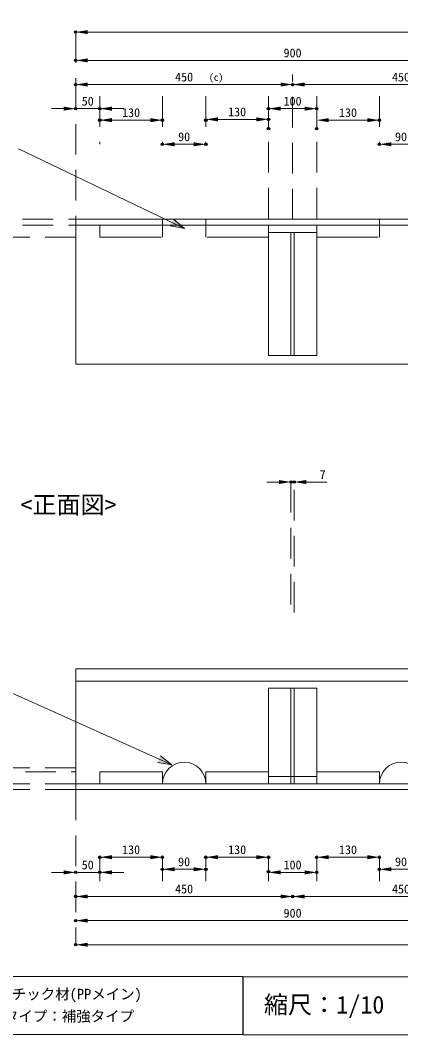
# Model space of a CAD drawing. Units: millimetres, scale not verified. Extents: x -1701 to 1700, y -1052 to 1061.
# Drawn here: x -512 to 277, y -1052 to 1050 of the extents above; entities that cross this region are included whole.
import ezdxf
from ezdxf.enums import TextEntityAlignment as Align

# ---------------------------------------------------------------- set-up
doc = ezdxf.new("R2010")
doc.units = ezdxf.units.MM
doc.header["$LTSCALE"] = 10
doc.header["$PDMODE"] = 32
doc.header["$PDSIZE"] = 5
doc.linetypes.add('USER2', pattern=[9.525, 6.35, -3.175])
for name, color, linetype, lineweight in [('0-0_0', 7, 'Continuous', 18), ('0-2_外形線', 7, 'Continuous', 18), ('0-6_表枠線', 7, 'Continuous', 18), ('0-8_文字', 7, 'Continuous', 18), ('0-9_寸法線', 7, 'USER2', 18)]:
    doc.layers.add(name, color=color, linetype=linetype, lineweight=lineweight)
doc.layers.add('0-5_Defpoints', color=7, linetype='Continuous')
doc.styles.add('ＭＳ ゴシック', font='')
doc.styles.get('ＭＳ ゴシック').set_extended_font_data('MS Gothic')

# ---------------------------------------------------------------- blocks, each defined once
blk = doc.blocks.new('D1')
at = {"layer": '0-2_外形線'}
for p, q in [((5955.84, 7302.61), (5955.84, 7304.17)), ((6018.34, 7301.05), (10393.34, 7301.05)), ((10455.84, 7302.61), (10455.84, 7304.17))]:
    blk.add_line(p, q, dxfattribs=at)
for points in [[(6018.34, 7311.47), (6018.34, 7290.63), (5955.84, 7301.05)], [(10393.34, 7311.47), (10393.34, 7290.63), (10455.84, 7301.05)]]:
    blk.add_solid(points, dxfattribs=at)
at = {"layer": '0-5_Defpoints'}
for p in [(5955.84, 7301.05), (10455.84, 7301.05)]:
    blk.add_point(p, dxfattribs=at)
at = {"layer": '0-2_外形線', "style": 'ＭＳ ゴシック'}
blk.add_text('1800', height=45.82, dxfattribs=at).set_placement((8143.34, 7303.27), align=Align.BOTTOM_LEFT)
blk = doc.blocks.new('D2')
at = {"layer": '0-2_外形線'}
for p, q in [((5893.34, 6904.37), (5830.84, 6904.37)), ((5955.84, 6905.94), (5955.84, 6907.5)), ((5955.84, 6904.37), (6080.84, 6904.37)), ((6080.84, 6905.94), (6080.84, 6907.5)), ((6143.34, 6904.37), (6205.84, 6904.37))]:
    blk.add_line(p, q, dxfattribs=at)
for points in [[(5893.34, 6914.79), (5893.34, 6893.96), (5955.84, 6904.37)], [(6143.34, 6914.79), (6143.34, 6893.96), (6080.84, 6904.37)]]:
    blk.add_solid(points, dxfattribs=at)
at = {"layer": '0-5_Defpoints'}
for p in [(5955.84, 6904.37), (6080.84, 6904.37)]:
    blk.add_point(p, dxfattribs=at)
at = {"layer": '0-2_外形線', "style": 'ＭＳ ゴシック'}
blk.add_text('50', height=45.82, dxfattribs=at).set_placement((5987.09, 6906.6), align=Align.BOTTOM_LEFT)
blk = doc.blocks.new('D5')
at = {"layer": '0-2_外形線'}
for p, q in [((5955.84, 2573.74), (5955.84, 2575.31)), ((6018.34, 2572.18), (10393.34, 2572.18)), ((10455.84, 2573.74), (10455.84, 2575.31))]:
    blk.add_line(p, q, dxfattribs=at)
for points in [[(6018.34, 2582.6), (6018.34, 2561.76), (5955.84, 2572.18)], [(10393.34, 2582.6), (10393.34, 2561.76), (10455.84, 2572.18)]]:
    blk.add_solid(points, dxfattribs=at)
at = {"layer": '0-5_Defpoints'}
for p in [(5955.84, 2572.18), (10455.84, 2572.18)]:
    blk.add_point(p, dxfattribs=at)
at = {"layer": '0-2_外形線', "style": 'ＭＳ ゴシック'}
blk.add_text('1800', height=45.82, dxfattribs=at).set_placement((8143.34, 2574.4), align=Align.BOTTOM_LEFT)
blk = doc.blocks.new('D6')
at = {"layer": '0-2_外形線'}
for p, q in [((5893.34, 2947.18), (5830.84, 2947.18)), ((5955.84, 2948.74), (5955.84, 2950.31)), ((5955.84, 2947.18), (6080.84, 2947.18)), ((6080.84, 2948.74), (6080.84, 2950.31)), ((6143.34, 2947.18), (6205.84, 2947.18))]:
    blk.add_line(p, q, dxfattribs=at)
for points in [[(5893.34, 2957.6), (5893.34, 2936.76), (5955.84, 2947.18)], [(6143.34, 2957.6), (6143.34, 2936.76), (6080.84, 2947.18)]]:
    blk.add_solid(points, dxfattribs=at)
at = {"layer": '0-5_Defpoints'}
for p in [(5955.84, 2947.18), (6080.84, 2947.18)]:
    blk.add_point(p, dxfattribs=at)
at = {"layer": '0-2_外形線', "style": 'ＭＳ ゴシック'}
blk.add_text('50', height=45.82, dxfattribs=at).set_placement((5987.09, 2949.4), align=Align.BOTTOM_LEFT)
blk = doc.blocks.new('D31')
at = {"layer": '0-2_外形線'}
for p, q in [((5955.84, 7155.94), (5955.84, 7157.5)), ((6018.34, 7154.37), (8143.34, 7154.37)), ((8205.84, 7155.94), (8205.84, 7157.5))]:
    blk.add_line(p, q, dxfattribs=at)
for points in [[(6018.34, 7164.79), (6018.34, 7143.96), (5955.84, 7154.37)], [(8143.34, 7164.79), (8143.34, 7143.96), (8205.84, 7154.37)]]:
    blk.add_solid(points, dxfattribs=at)
at = {"layer": '0-5_Defpoints'}
for p in [(5955.84, 7154.37), (8205.84, 7154.37)]:
    blk.add_point(p, dxfattribs=at)
at = {"layer": '0-2_外形線', "style": 'ＭＳ ゴシック'}
blk.add_text('900', height=45.82, dxfattribs=at).set_placement((7033.97, 7156.6), align=Align.BOTTOM_LEFT)
blk = doc.blocks.new('D33')
at = {"layer": '0-2_外形線'}
for p, q in [((5955.84, 7030.94), (5955.84, 7032.5)), ((6018.34, 7029.37), (7018.34, 7029.37)), ((7080.84, 7030.94), (7080.84, 7032.5))]:
    blk.add_line(p, q, dxfattribs=at)
for points in [[(6018.34, 7039.79), (6018.34, 7018.96), (5955.84, 7029.37)], [(7018.34, 7039.79), (7018.34, 7018.96), (7080.84, 7029.37)]]:
    blk.add_solid(points, dxfattribs=at)
at = {"layer": '0-5_Defpoints'}
for p in [(5955.84, 7029.37), (7080.84, 7029.37)]:
    blk.add_point(p, dxfattribs=at)
at = {"layer": '0-2_外形線', "style": 'ＭＳ ゴシック'}
blk.add_text('450', height=45.82, dxfattribs=at).set_placement((6471.47, 7031.6), align=Align.BOTTOM_LEFT)
blk = doc.blocks.new('D34')
at = {"layer": '0-2_外形線'}
for p, q in [((7080.84, 7030.94), (7080.84, 7032.5)), ((7143.34, 7029.37), (8143.34, 7029.37)), ((8205.84, 7030.94), (8205.84, 7032.5))]:
    blk.add_line(p, q, dxfattribs=at)
for points in [[(7143.34, 7039.79), (7143.34, 7018.96), (7080.84, 7029.37)], [(8143.34, 7039.79), (8143.34, 7018.96), (8205.84, 7029.37)]]:
    blk.add_solid(points, dxfattribs=at)
at = {"layer": '0-5_Defpoints'}
for p in [(7080.84, 7029.37), (8205.84, 7029.37)]:
    blk.add_point(p, dxfattribs=at)
at = {"layer": '0-2_外形線', "style": 'ＭＳ ゴシック'}
blk.add_text('450', height=45.82, dxfattribs=at).set_placement((7596.47, 7031.6), align=Align.BOTTOM_LEFT)
blk = doc.blocks.new('D42')
at = {"layer": '0-2_外形線'}
for p, q in [((6955.84, 6905.94), (6955.84, 6907.5)), ((7018.34, 6904.37), (7143.34, 6904.37)), ((7205.84, 6905.94), (7205.84, 6907.5))]:
    blk.add_line(p, q, dxfattribs=at)
for points in [[(7018.34, 6914.79), (7018.34, 6893.96), (6955.84, 6904.37)], [(7143.34, 6914.79), (7143.34, 6893.96), (7205.84, 6904.37)]]:
    blk.add_solid(points, dxfattribs=at)
at = {"layer": '0-5_Defpoints'}
for p in [(6955.84, 6904.37), (7205.84, 6904.37)]:
    blk.add_point(p, dxfattribs=at)
at = {"layer": '0-2_外形線', "style": 'ＭＳ ゴシック'}
blk.add_text('100', height=45.82, dxfattribs=at).set_placement((7033.97, 6906.6), align=Align.BOTTOM_LEFT)
blk = doc.blocks.new('D52')
at = {"layer": '0-2_外形線'}
for p, q in [((5955.84, 2698.74), (5955.84, 2700.31)), ((6018.34, 2697.18), (8143.34, 2697.18)), ((8205.84, 2698.74), (8205.84, 2700.31))]:
    blk.add_line(p, q, dxfattribs=at)
for points in [[(6018.34, 2707.6), (6018.34, 2686.76), (5955.84, 2697.18)], [(8143.34, 2707.6), (8143.34, 2686.76), (8205.84, 2697.18)]]:
    blk.add_solid(points, dxfattribs=at)
at = {"layer": '0-5_Defpoints'}
for p in [(5955.84, 2697.18), (8205.84, 2697.18)]:
    blk.add_point(p, dxfattribs=at)
at = {"layer": '0-2_外形線', "style": 'ＭＳ ゴシック'}
blk.add_text('900', height=45.82, dxfattribs=at).set_placement((7033.97, 2699.4), align=Align.BOTTOM_LEFT)
blk = doc.blocks.new('D54')
at = {"layer": '0-2_外形線'}
for p, q in [((5955.84, 2823.74), (5955.84, 2825.31)), ((6018.34, 2822.18), (7018.34, 2822.18)), ((7080.84, 2823.74), (7080.84, 2825.31))]:
    blk.add_line(p, q, dxfattribs=at)
for points in [[(6018.34, 2832.6), (6018.34, 2811.76), (5955.84, 2822.18)], [(7018.34, 2832.6), (7018.34, 2811.76), (7080.84, 2822.18)]]:
    blk.add_solid(points, dxfattribs=at)
at = {"layer": '0-5_Defpoints'}
for p in [(5955.84, 2822.18), (7080.84, 2822.18)]:
    blk.add_point(p, dxfattribs=at)
at = {"layer": '0-2_外形線', "style": 'ＭＳ ゴシック'}
blk.add_text('450', height=45.82, dxfattribs=at).set_placement((6471.47, 2824.4), align=Align.BOTTOM_LEFT)
blk = doc.blocks.new('D55')
at = {"layer": '0-2_外形線'}
for p, q in [((7080.84, 2823.74), (7080.84, 2825.31)), ((7143.34, 2822.18), (8143.34, 2822.18)), ((8205.84, 2823.74), (8205.84, 2825.31))]:
    blk.add_line(p, q, dxfattribs=at)
for points in [[(7143.34, 2832.6), (7143.34, 2811.76), (7080.84, 2822.18)], [(8143.34, 2832.6), (8143.34, 2811.76), (8205.84, 2822.18)]]:
    blk.add_solid(points, dxfattribs=at)
at = {"layer": '0-5_Defpoints'}
for p in [(7080.84, 2822.18), (8205.84, 2822.18)]:
    blk.add_point(p, dxfattribs=at)
at = {"layer": '0-2_外形線', "style": 'ＭＳ ゴシック'}
blk.add_text('450', height=45.82, dxfattribs=at).set_placement((7596.47, 2824.4), align=Align.BOTTOM_LEFT)
blk = doc.blocks.new('D60')
at = {"layer": '0-2_外形線'}
for p, q in [((6955.84, 2948.74), (6955.84, 2944.06)), ((7018.34, 2947.18), (7143.34, 2947.18)), ((7205.84, 2948.74), (7205.84, 2950.31))]:
    blk.add_line(p, q, dxfattribs=at)
for points in [[(7018.34, 2957.6), (7018.34, 2936.76), (6955.84, 2947.18)], [(7143.34, 2957.6), (7143.34, 2936.76), (7205.84, 2947.18)]]:
    blk.add_solid(points, dxfattribs=at)
at = {"layer": '0-5_Defpoints'}
for p in [(6955.84, 2950.31), (7205.84, 2947.18)]:
    blk.add_point(p, dxfattribs=at)
at = {"layer": '0-2_外形線', "style": 'ＭＳ ゴシック'}
blk.add_text('100', height=45.82, dxfattribs=at).set_placement((7033.97, 2949.4), align=Align.BOTTOM_LEFT)
blk = doc.blocks.new('D76')
at = {"layer": '0-2_外形線'}
for p, q in [((7009.59, 4969.79), (6947.09, 4969.79)), ((7072.09, 4971.35), (7072.09, 4972.91)), ((7072.09, 4969.79), (7089.59, 4969.79)), ((7089.59, 4971.35), (7089.59, 4972.91)), ((7152.09, 4969.79), (7258.18, 4969.79))]:
    blk.add_line(p, q, dxfattribs=at)
for points in [[(7009.59, 4980.21), (7009.59, 4959.37), (7072.09, 4969.79)], [(7152.09, 4980.21), (7152.09, 4959.37), (7089.59, 4969.79)]]:
    blk.add_solid(points, dxfattribs=at)
at = {"layer": '0-5_Defpoints'}
for p in [(7072.09, 4969.79), (7089.59, 4969.79)]:
    blk.add_point(p, dxfattribs=at)
at = {"layer": '0-2_外形線', "style": 'ＭＳ ゴシック'}
blk.add_text('7', height=45.82, dxfattribs=at).set_placement((7220.76, 4971.35), align=Align.BOTTOM_LEFT)
blk = doc.blocks.new('D79')
at = {"layer": '0-2_外形線'}
for p, q in [((6080.84, 6846.35), (6080.84, 6847.91)), ((6143.34, 6844.79), (6343.34, 6844.79)), ((6405.84, 6846.35), (6405.84, 6847.91))]:
    blk.add_line(p, q, dxfattribs=at)
for points in [[(6143.34, 6855.21), (6143.34, 6834.37), (6080.84, 6844.79)], [(6343.34, 6855.21), (6343.34, 6834.37), (6405.84, 6844.79)]]:
    blk.add_solid(points, dxfattribs=at)
at = {"layer": '0-5_Defpoints'}
for p in [(6080.84, 6844.79), (6405.84, 6844.79)]:
    blk.add_point(p, dxfattribs=at)
at = {"layer": '0-2_外形線', "style": 'ＭＳ ゴシック'}
blk.add_text('130', height=45.82, dxfattribs=at).set_placement((6196.47, 6847.03), align=Align.BOTTOM_LEFT)
blk = doc.blocks.new('D80')
at = {"layer": '0-2_外形線'}
for p, q in [((6405.84, 6721.35), (6405.84, 6722.91)), ((6468.34, 6719.79), (6568.34, 6719.79)), ((6630.84, 6721.35), (6630.84, 6722.91))]:
    blk.add_line(p, q, dxfattribs=at)
for points in [[(6468.34, 6730.21), (6468.34, 6709.37), (6405.84, 6719.79)], [(6568.34, 6730.21), (6568.34, 6709.37), (6630.84, 6719.79)]]:
    blk.add_solid(points, dxfattribs=at)
at = {"layer": '0-5_Defpoints'}
for p in [(6405.84, 6719.79), (6630.84, 6719.79)]:
    blk.add_point(p, dxfattribs=at)
at = {"layer": '0-2_外形線', "style": 'ＭＳ ゴシック'}
blk.add_text('90', height=45.82, dxfattribs=at).set_placement((6487.09, 6722.01), align=Align.BOTTOM_LEFT)
blk = doc.blocks.new('D81')
at = {"layer": '0-2_外形線'}
for p, q in [((6630.84, 6846.35), (6630.84, 6851.95)), ((6693.34, 6848.83), (6893.34, 6848.83)), ((6955.84, 6802.61), (6955.84, 6851.95))]:
    blk.add_line(p, q, dxfattribs=at)
for points in [[(6693.34, 6859.24), (6693.34, 6838.41), (6630.84, 6848.83)], [(6893.34, 6859.24), (6893.34, 6838.41), (6955.84, 6848.83)]]:
    blk.add_solid(points, dxfattribs=at)
at = {"layer": '0-5_Defpoints'}
for p in [(6630.84, 6844.79), (6955.84, 6848.83), (6955.84, 6801.05)]:
    blk.add_point(p, dxfattribs=at)
at = {"layer": '0-2_外形線', "style": 'ＭＳ ゴシック'}
blk.add_text('130', height=45.82, dxfattribs=at).set_placement((6746.47, 6851.07), align=Align.BOTTOM_LEFT)
blk = doc.blocks.new('D82')
at = {"layer": '0-2_外形線'}
for p, q in [((7205.84, 6802.61), (7205.84, 6847.91)), ((7268.34, 6844.79), (7468.34, 6844.79)), ((7530.84, 6846.35), (7530.84, 6847.91))]:
    blk.add_line(p, q, dxfattribs=at)
for points in [[(7268.34, 6855.21), (7268.34, 6834.37), (7205.84, 6844.79)], [(7468.34, 6855.21), (7468.34, 6834.37), (7530.84, 6844.79)]]:
    blk.add_solid(points, dxfattribs=at)
at = {"layer": '0-5_Defpoints'}
for p in [(7530.84, 6844.79), (7205.84, 6801.05)]:
    blk.add_point(p, dxfattribs=at)
at = {"layer": '0-2_外形線', "style": 'ＭＳ ゴシック'}
blk.add_text('130', height=45.82, dxfattribs=at).set_placement((7321.47, 6847.03), align=Align.BOTTOM_LEFT)
blk = doc.blocks.new('D83')
at = {"layer": '0-2_外形線'}
for p, q in [((7530.84, 6721.35), (7530.84, 6722.91)), ((7593.34, 6719.79), (7693.34, 6719.79)), ((7755.84, 6721.35), (7755.84, 6722.91))]:
    blk.add_line(p, q, dxfattribs=at)
for points in [[(7593.34, 6730.21), (7593.34, 6709.37), (7530.84, 6719.79)], [(7693.34, 6730.21), (7693.34, 6709.37), (7755.84, 6719.79)]]:
    blk.add_solid(points, dxfattribs=at)
at = {"layer": '0-5_Defpoints'}
for p in [(7530.84, 6719.79), (7755.84, 6719.79)]:
    blk.add_point(p, dxfattribs=at)
at = {"layer": '0-2_外形線', "style": 'ＭＳ ゴシック'}
blk.add_text('90', height=45.82, dxfattribs=at).set_placement((7612.09, 6722.01), align=Align.BOTTOM_LEFT)
blk = doc.blocks.new('D99')
at = {"layer": '0-2_外形線'}
for p, q in [((7530.84, 2964.9), (7530.84, 2966.47)), ((7593.34, 2963.34), (7693.34, 2963.34)), ((7755.84, 2964.9), (7755.84, 2966.47))]:
    blk.add_line(p, q, dxfattribs=at)
for points in [[(7593.34, 2973.76), (7593.34, 2952.92), (7530.84, 2963.34)], [(7693.34, 2973.76), (7693.34, 2952.92), (7755.84, 2963.34)]]:
    blk.add_solid(points, dxfattribs=at)
at = {"layer": '0-5_Defpoints'}
for p in [(7530.84, 2963.34), (7755.84, 2963.34)]:
    blk.add_point(p, dxfattribs=at)
at = {"layer": '0-2_外形線', "style": 'ＭＳ ゴシック'}
blk.add_text('90', height=45.82, dxfattribs=at).set_placement((7612.09, 2965.56), align=Align.BOTTOM_LEFT)
blk = doc.blocks.new('D101')
at = {"layer": '0-2_外形線'}
for p, q in [((7205.84, 3027.4), (7205.84, 3028.97)), ((7268.34, 3025.84), (7468.34, 3025.84)), ((7530.84, 3027.4), (7530.84, 3028.97))]:
    blk.add_line(p, q, dxfattribs=at)
for points in [[(7268.34, 3036.26), (7268.34, 3015.42), (7205.84, 3025.84)], [(7468.34, 3036.26), (7468.34, 3015.42), (7530.84, 3025.84)]]:
    blk.add_solid(points, dxfattribs=at)
at = {"layer": '0-5_Defpoints'}
for p in [(7205.84, 3025.84), (7530.84, 3025.84)]:
    blk.add_point(p, dxfattribs=at)
at = {"layer": '0-2_外形線', "style": 'ＭＳ ゴシック'}
blk.add_text('130', height=45.82, dxfattribs=at).set_placement((7321.47, 3028.09), align=Align.BOTTOM_LEFT)
blk = doc.blocks.new('D102')
at = {"layer": '0-2_外形線'}
for p, q in [((6630.84, 3027.4), (6630.84, 3028.97)), ((6693.34, 3025.84), (6893.34, 3025.84)), ((6955.84, 3027.4), (6955.84, 3028.97))]:
    blk.add_line(p, q, dxfattribs=at)
for points in [[(6693.34, 3036.26), (6693.34, 3015.42), (6630.84, 3025.84)], [(6893.34, 3036.26), (6893.34, 3015.42), (6955.84, 3025.84)]]:
    blk.add_solid(points, dxfattribs=at)
at = {"layer": '0-5_Defpoints'}
for p in [(6630.84, 3025.84), (6955.84, 3025.84)]:
    blk.add_point(p, dxfattribs=at)
at = {"layer": '0-2_外形線', "style": 'ＭＳ ゴシック'}
blk.add_text('130', height=45.82, dxfattribs=at).set_placement((6746.47, 3028.09), align=Align.BOTTOM_LEFT)
blk = doc.blocks.new('D103')
at = {"layer": '0-2_外形線'}
for p, q in [((6405.84, 2964.9), (6405.84, 2966.47)), ((6468.34, 2963.34), (6568.34, 2963.34)), ((6630.84, 2964.9), (6630.84, 2966.47))]:
    blk.add_line(p, q, dxfattribs=at)
for points in [[(6468.34, 2973.76), (6468.34, 2952.92), (6405.84, 2963.34)], [(6568.34, 2973.76), (6568.34, 2952.92), (6630.84, 2963.34)]]:
    blk.add_solid(points, dxfattribs=at)
at = {"layer": '0-5_Defpoints'}
for p in [(6405.84, 2963.34), (6630.84, 2963.34)]:
    blk.add_point(p, dxfattribs=at)
at = {"layer": '0-2_外形線', "style": 'ＭＳ ゴシック'}
blk.add_text('90', height=45.82, dxfattribs=at).set_placement((6487.09, 2965.56), align=Align.BOTTOM_LEFT)
blk = doc.blocks.new('D104')
at = {"layer": '0-2_外形線'}
for p, q in [((6080.84, 3027.4), (6080.84, 3028.97)), ((6143.34, 3025.84), (6343.34, 3025.84)), ((6405.84, 3027.4), (6405.84, 3028.97))]:
    blk.add_line(p, q, dxfattribs=at)
for points in [[(6143.34, 3036.26), (6143.34, 3015.42), (6080.84, 3025.84)], [(6343.34, 3036.26), (6343.34, 3015.42), (6405.84, 3025.84)]]:
    blk.add_solid(points, dxfattribs=at)
at = {"layer": '0-5_Defpoints'}
for p in [(6080.84, 3025.84), (6405.84, 3025.84)]:
    blk.add_point(p, dxfattribs=at)
at = {"layer": '0-2_外形線', "style": 'ＭＳ ゴシック'}
blk.add_text('130', height=45.82, dxfattribs=at).set_placement((6196.47, 3028.09), align=Align.BOTTOM_LEFT)

msp = doc.modelspace()

# ---------------------------------------------------------------- linework, layer by layer
at = {"layer": '0-0_0'}
for p, q in [((-171.7, 618.44), (-194.47, 637.98)), ((-198.06, -493.15), (-221.33, -474.21))]:
    msp.add_line(p, q, dxfattribs=at)
for points in [[(-516.25, 783.81), (-171.7, 618.44), (-201.19, 623.98)], [(-529.03, -344.77), (-198.06, -493.15), (-227.68, -488.38)]]:
    msp.add_lwpolyline(points, dxfattribs=at)
for points in [[(-194.47, 637.98), (-201.19, 623.98), (-171.7, 618.44)], [(-221.33, -474.21), (-227.68, -488.38), (-198.06, -493.15)]]:
    msp.add_solid(points, dxfattribs=at)
at = {"layer": '0-2_外形線'}
for p, q in [((-397.34, 637.54), (-397.34, 337.54)), ((232.66, 625.54), (232.66, 637.54)), ((49.16, 610.54), (49.16, 355.54)), ((56.16, 610.54), (56.16, 355.54)), ((232.66, 600.54), (232.66, 625.54)), ((-124.84, 600.54), (2.66, 600.54)), ((230.16, 600.54), (102.66, 600.54)), ((-397.34, 337.54), (1402.66, 337.54)), ((-397.34, -294.46), (1402.66, -294.46)), ((-397.34, -294.46), (-397.34, -544.46)), ((-397.34, -319.46), (1402.66, -319.46)), ((2.66, -334.46), (2.66, -532.46)), ((2.66, -334.46), (102.66, -334.46)), ((49.16, -334.46), (49.16, -532.46)), ((56.16, -334.46), (56.16, -532.46)), ((102.66, -334.46), (102.66, -532.46)), ((-347.34, -532.46), (-347.34, -507.46)), ((-347.34, -507.46), (-217.34, -507.46)), ((-217.34, -532.46), (-217.34, -507.46)), ((-127.34, -532.46), (-127.34, -507.46)), ((-127.34, -507.46), (2.66, -507.46)), ((2.66, -532.46), (2.66, -507.46)), ((102.66, -532.46), (102.66, -507.46)), ((102.66, -532.46), (102.66, -507.46)), ((102.66, -507.46), (232.66, -507.46)), ((232.66, -532.46), (232.66, -507.46))]:
    msp.add_line(p, q, dxfattribs=at)
for points in [[(-397.34, 625.54), (1402.66, 625.54), (1402.66, 637.54), (-397.34, 637.54)], [(2.66, 625.54), (102.66, 625.54), (102.66, 610.54), (2.66, 610.54)], [(2.66, 610.54), (102.66, 610.54), (102.66, 355.54), (2.66, 355.54)], [(2.66, -532.46), (102.66, -532.46), (102.66, -517.46), (2.66, -517.46)], [(-397.34, -544.46), (1402.66, -544.46), (1402.66, -532.46), (-397.34, -532.46)]]:
    msp.add_lwpolyline(points, close=True, dxfattribs=at)
for points in [[(-397.34, 637.54), (1402.66, 637.54), (1402.66, 337.54)], [(-217.34, 600.54), (-217.34, 625.54), (-217.34, 637.54)], [(-127.34, 600.54), (-127.34, 625.54), (-127.34, 637.54)], [(-219.84, 600.54), (-347.34, 600.54), (-347.34, 625.54)]]:
    msp.add_lwpolyline(points, dxfattribs=at)
for centre in [(-172.34, -532.46), (277.66, -532.46)]:
    msp.add_arc(centre, 45, 0, 180, dxfattribs=at)
at = {"layer": '0-6_表枠線'}
for points in [[(-900.85, -932), (-50.85, -932), (-50.85, -1052), (-900.85, -1052)], [(-49.84, -932.46), (300.16, -932.46), (300.16, -1052.46), (-49.84, -1052.46)]]:
    msp.add_lwpolyline(points, close=True, dxfattribs=at)
at = {"layer": '0-9_寸法線'}
for p, q in [((-397.34, 1025.54), (-397.34, 637.54)), ((52.66, 637.54), (52.66, 937.54)), ((-347.34, 893.04), (-347.34, 793.04)), ((-217.34, 893.04), (-217.34, 793.04)), ((-127.34, 893.04), (-127.34, 793.04)), ((2.66, 893.04), (2.66, 637.54)), ((102.66, 893.04), (102.66, 637.54)), ((232.66, 893.04), (232.66, 793.04)), ((-602.85, 637.54), (-397.34, 637.54)), ((-602.85, 625.54), (-397.34, 625.54)), ((-397.34, 600.54), (-547.34, 600.54)), ((49.16, 93.04), (49.16, -177.46)), ((56.16, -177.46), (56.16, 93.04)), ((-397.34, -499.46), (-639.69, -499.46)), ((-597.06, -507.46), (-397.34, -507.46)), ((-397.34, -532.46), (-640.94, -532.46)), ((-397.34, -544.46), (-639.69, -544.46)), ((-397.34, -544.46), (-397.34, -866)), ((-347.34, -734.54), (-347.34, -684.54)), ((-217.34, -734.54), (-217.34, -684.54)), ((-127.34, -734.54), (-127.34, -684.54)), ((2.66, -734.54), (2.66, -684.54)), ((102.66, -734.54), (102.66, -684.54)), ((232.66, -734.54), (232.66, -684.54))]:
    msp.add_line(p, q, dxfattribs=at)

# ---------------------------------------------------------------- block references
at = {"layer": '0-2_外形線', "xscale": 0.4, "yscale": 0.4}
for name in ['D1', 'D31', 'D33', 'D34', 'D2', 'D42', 'D79', 'D81', 'D82', 'D80', 'D83', 'D76', 'D104', 'D102', 'D101', 'D6', 'D103', 'D60', 'D99', 'D54', 'D55', 'D52', 'D5']:
    msp.add_blockref(name, (-2779.67, -1894.88), dxfattribs=at)

# ---------------------------------------------------------------- texts
at = {"layer": '0-0_0', "style": 'ＭＳ ゴシック'}
for s, height, p in [('<正面図>', 36.66, (-512.17, 16.52)), ('素材：再生プラスチック材(PPメイン)', 21.99, (-769.84, -985.84)), ('縮尺：1/10', 36.66, (-6.75, -1019.59)), ('色：茶色/黒色\u3000タイプ：補強タイプ', 21.99, (-771.11, -1031.67))]:
    msp.add_text(s, height=height, dxfattribs=at).set_placement(p, align=Align.BOTTOM_LEFT)
at = {"layer": '0-8_文字', "style": 'ＭＳ ゴシック'}
msp.add_text('(c)', height=14.66, dxfattribs=at).set_placement((-120.91, 920.17), align=Align.BOTTOM_LEFT)

doc.saveas('drawing.dxf')
